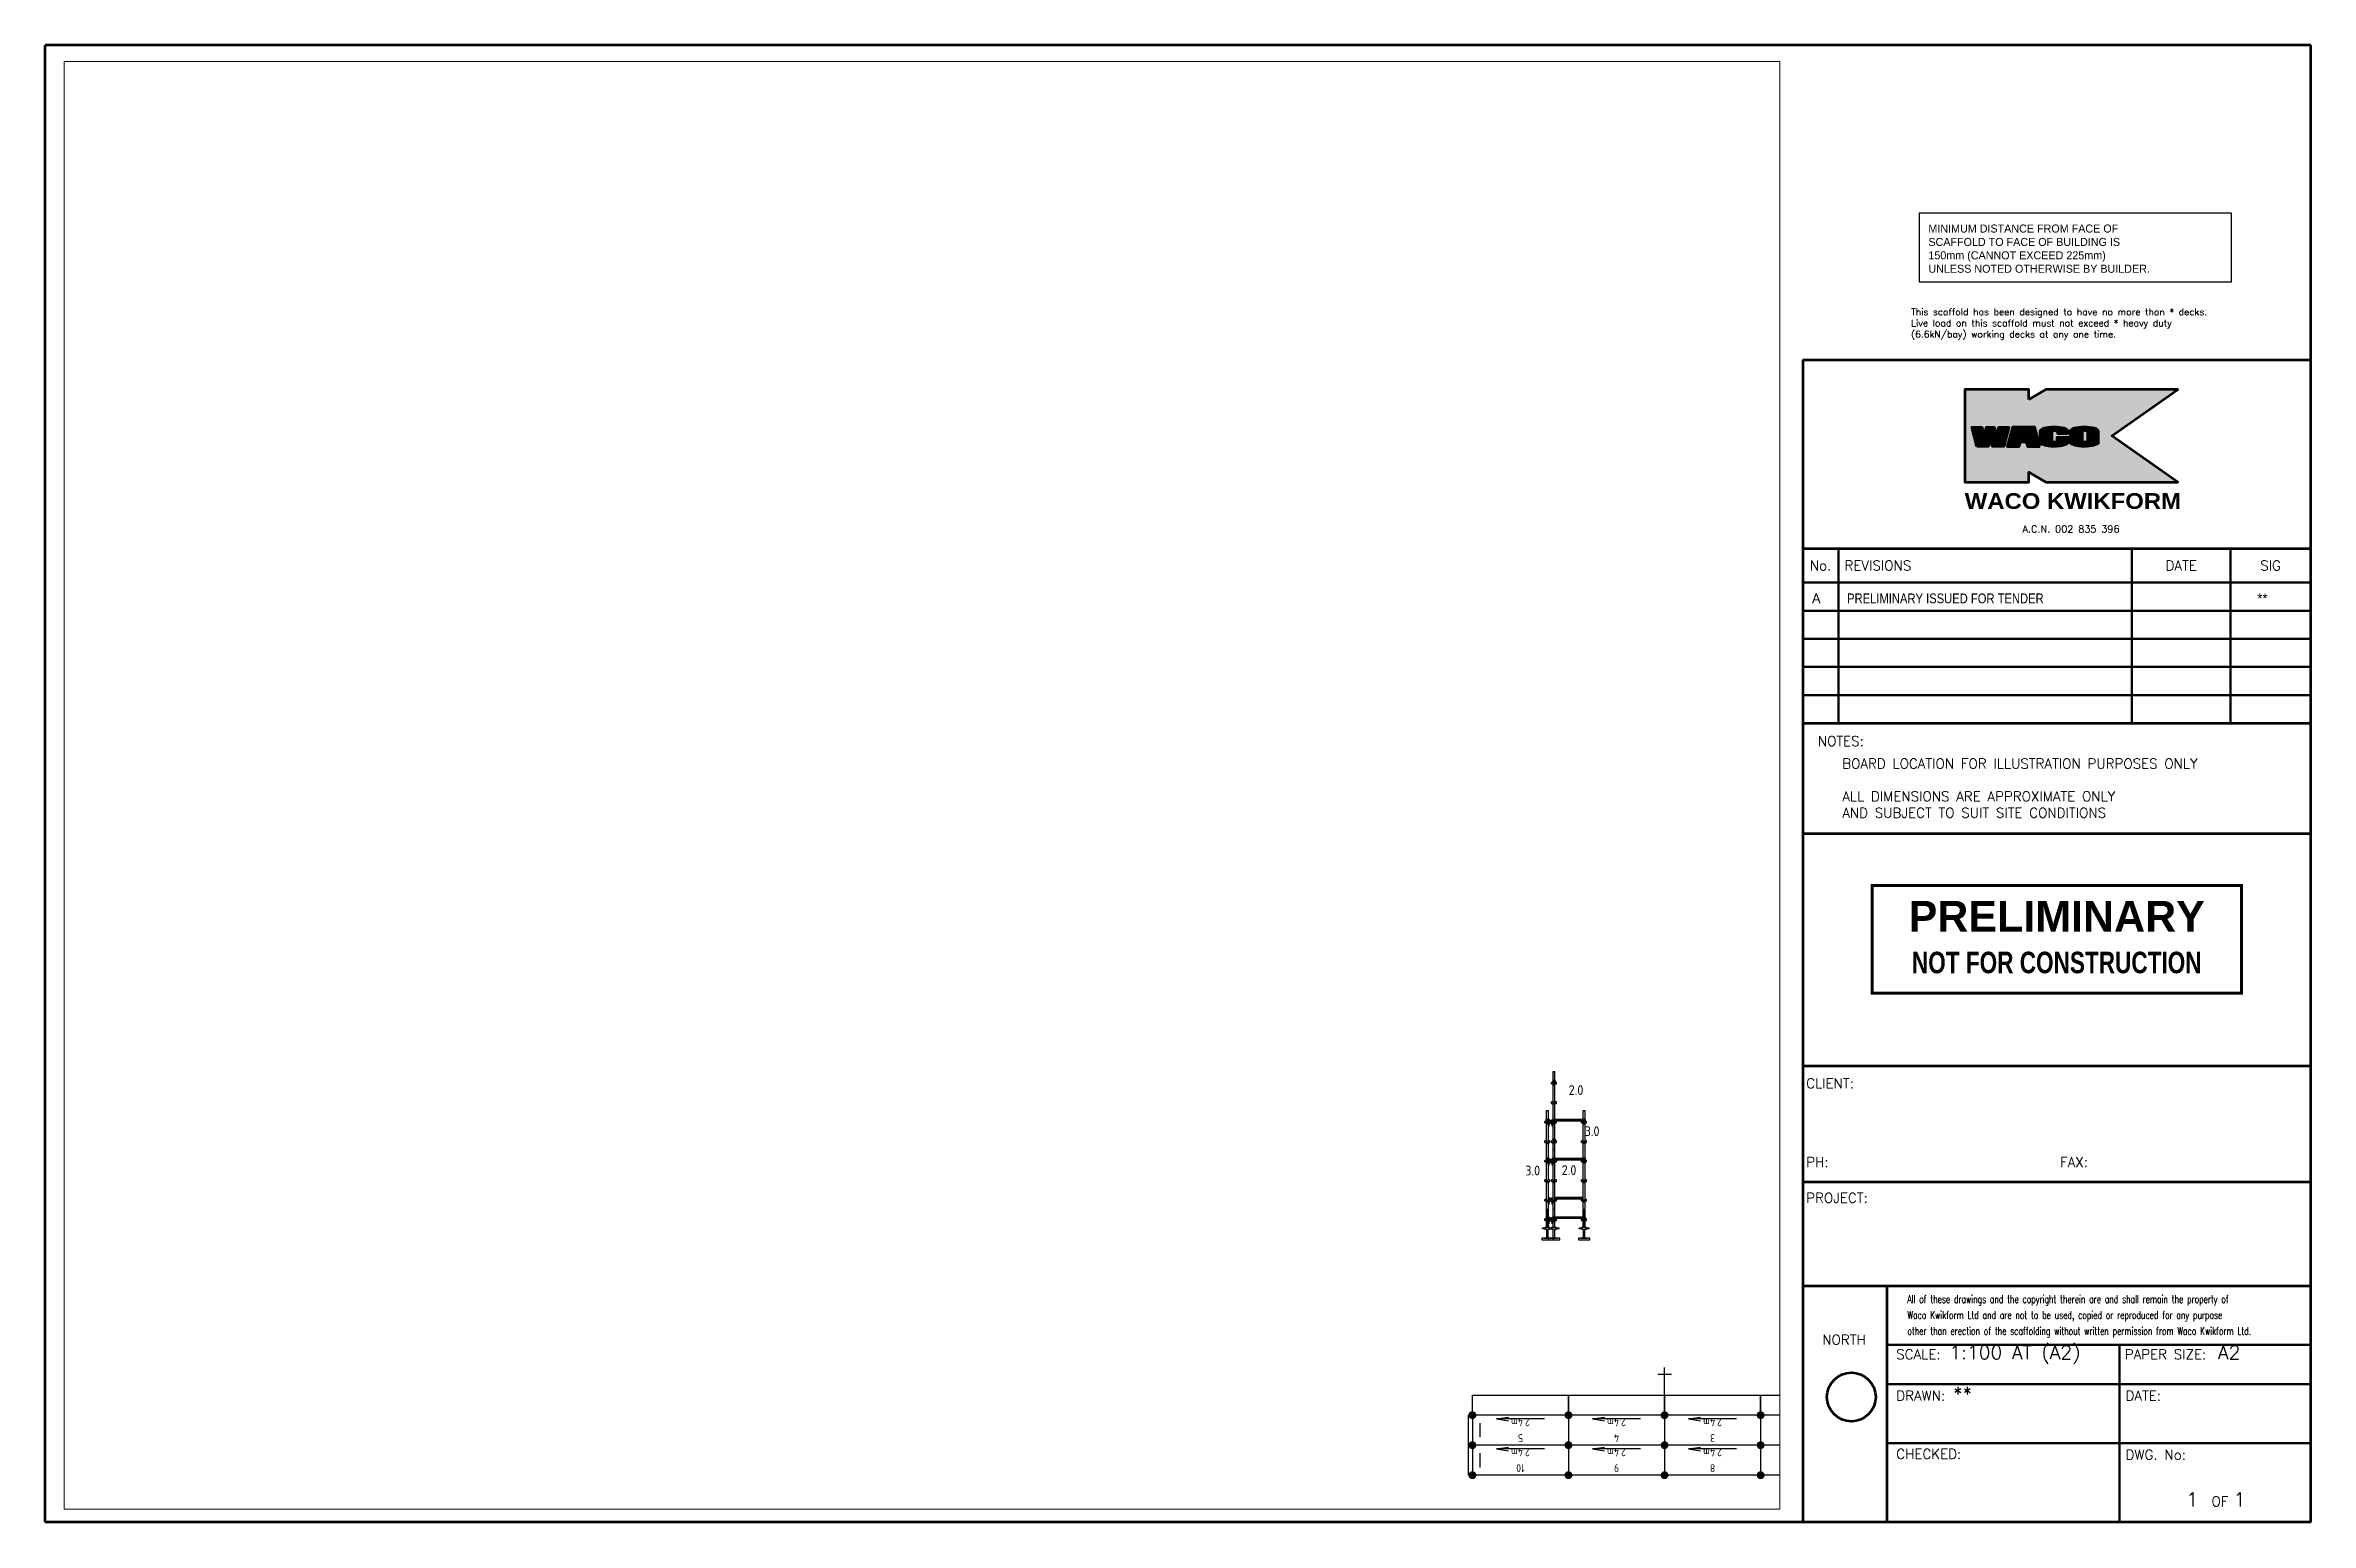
# Paper-space layout 'WACO Kwikform A2 Drawing Sheet No Ledgen' of a CAD drawing. Header units: millimetres. Extents: x 0 to 575, y 0 to 375.
# The model-space entities are those that its viewports show. They can reach past a viewport. Long polylines and large blocks are cut down to what shows.
import ezdxf
from ezdxf.enums import TextEntityAlignment as Align

# ---------------------------------------------------------------- set-up
doc = ezdxf.new("R2010")
doc.units = ezdxf.units.MM
doc.linetypes.add('KwikScaf_DASHED', pattern=[3.75, 2.5, -1.25])
doc.linetypes.add('KwikScaf_Line', pattern=[1, 1, 0])
doc.layers.get('0').update_dxf_attribs({"linetype": 'CONTINUOUS'})
for name, color, linetype in [('DISTANCE', 3, 'CONTINUOUS'), ('KwikScaf Matrix', 7, 'CONTINUOUS'), ('KwikScaf Schematic', 7, 'CONTINUOUS'), ('KwikScaf Sections', 7, 'CONTINUOUS'), ('PRELIMINARY', 7, 'CONTINUOUS'), ('RED', 8, 'CONTINUOUS')]:
    doc.layers.add(name, color=color, linetype=linetype)
for name, color, linetype, lineweight in [('Sheet 018', 10, 'CONTINUOUS', 18), ('Sheet 025', 7, 'CONTINUOUS', 25), ('Sheet 035', 5, 'CONTINUOUS', 35), ('Sheet 050', 130, 'CONTINUOUS', 50), ('Sheet 070', 180, 'CONTINUOUS', 70)]:
    doc.layers.add(name, color=color, linetype=linetype, lineweight=lineweight)
doc.layers.add('Viewport', color=7, linetype='CONTINUOUS', plot=False)
doc.styles.add('ARCH', font='archd.shx', dxfattribs={"height": 250})
doc.styles.add('KwikScaf ISO', font='isocp.shx')
doc.styles.add('ROMANS', font='romans')
doc.styles.add('STAMP', font='ARIALBD.TTF')
doc.styles.add('WACO', font='ariblk.TTF')
pattern_1 = [(0, (0, 0), (0, 0.174625), [0.127, -0.047625]), (90, (0, 0), (-0.174625, 1e-17), [0.127, -0.047625])]

# ---------------------------------------------------------------- blocks, each defined once
blk = doc.blocks.new('REVDES')
at = {"style": 'ARCH'}
for tag, p in [('01', (2.31, 1.87)), ('03', (87.68, 1.87)), ('04', (115.37, 1.87))]:
    blk.add_attdef(tag, p, '', height=2.5, dxfattribs=at)
at = {"style": 'ARCH', "width": 0.85}
blk.add_attdef('02', (11.25, 1.87), '', height=2.5, dxfattribs=at)
blk = doc.blocks.new('PREL')
at = {"layer": 'RED', "const_width": 100}
blk.add_lwpolyline([(6000, 1750), (-6000, 1750), (-6000, -1750), (6000, -1750)], close=True, dxfattribs=at)
at = {"layer": 'RED', "style": 'STAMP'}
blk.add_text('PRELIMINARY', height=1000, dxfattribs=at).set_placement((0, 750), align=Align.MIDDLE)
at = {"layer": 'RED', "style": 'STAMP', "width": 0.75}
blk.add_text('NOT FOR CONSTRUCTION', height=700, dxfattribs=at).set_placement((0, -750), align=Align.MIDDLE)
blk = doc.blocks.new('REVISED TITLE')
at = {"layer": 'Sheet 025', "style": 'ROMANS'}
for s, p in [('CLIENT:', (-128.05, 110.15)), ('PH:', (-128.05, 90.15)), ('FAX:', (-63.6, 90.15)), ('PROJECT:', (-128.05, 81.06)), ('SCALE:', (-105.19, 41.33)), ('PAPER SIZE:', (-47.19, 41.33)), ('DRAWN:', (-105.19, 30.85)), ('DATE:', (-46.99, 30.85)), ('CHECKED:', (-105.19, 16.04)), ('DWG. No:', (-46.99, 15.86)), ('OF', (-25.18, 3.98))]:
    blk.add_text(s, height=2.5, dxfattribs=at).set_placement(p)
at = {"layer": 'Sheet 035', "style": 'ROMANS'}
for tag, p in [('CLIENT_CONTACT', (-110.61, 110.15)), ('ADDRESS_STREET', (-110.61, 100.15)), ('COMPANY', (-110.61, 105.15)), ('CITY', (-110.61, 95.15)), ('PHONE_NO.', (-110.61, 90.15)), ('FAX_NO.', (-46.16, 90.15)), ('PROJECT_TITLE:', (-110.61, 81.06)), ('PROJECT_DESCRIPTION', (-110.61, 76.06)), ('PROJECT_DESCRIPTION_2', (-110.61, 71.06)), ('PROJECT_DESCRIPTION_3', (-110.61, 66.06)), ('PROJECT_DESCRIPTION_4', (-110.61, 61.06)), ('SCALE', (-91.76, 41.33)), ('PAPER_SIZE', (-23.56, 41.33)), ('DRAFTSMAN', (-90.76, 30.85)), ('DATE', (-35.55, 30.85)), ('DWG_NO', (-46.15, 9.93))]:
    blk.add_attdef(tag, p, '', height=3.5, dxfattribs=at)
for tag, p in [('PAGE_NO.', (-30.05, 3.98)), ('OF_PAGES.', (-18.05, 3.98))]:
    blk.add_attdef(tag, text='', height=3.5, dxfattribs=at).set_placement(p, align=Align.CENTER)
blk = doc.blocks.new('2D Jack Adjustable Screw')
at = {"color": 0, "extrusion": (1, -1.83691e-16, 2.30446e-16)}
for p, q in [((-265.5, 100), (-273.5, 100)), ((-273.5, 100), (-273.5, -52)), ((-265.5, 100), (-265.5, -52)), ((-265.5, 42.5), (-40, 42.5)), ((-265.5, 5.5), (-40, 5.5)), ((-40, 87.75), (-35, 87.75)), ((-40, 87.75), (-40, 24)), ((-40, 24), (-40, -39.75)), ((-35, 151.5), (-20, 151.5)), ((-35, 62.25), (-35, 151.5)), ((-35, 62.25), (-20, 62.25)), ((-20, 62.25), (-20, 151.5)), ((-20, 87.75), (0, 87.75)), ((0, 24), (0, 87.75)), ((0, 42.5), (454.5, 42.5)), ((0, -39.75), (0, 24)), ((0, 5.5), (454.5, 5.5)), ((454.5, 24), (454.5, 42.5)), ((454.5, 5.5), (454.5, 24)), ((-265.5, -52), (-273.5, -52)), ((-40, -39.75), (-35, -39.75)), ((-20, -14.25), (-35, -14.25)), ((-35, -103.5), (-35, -14.25)), ((-35, -103.5), (-20, -103.5)), ((-20, -103.5), (-20, -14.25)), ((-20, -39.75), (0, -39.75))]:
    blk.add_line(p, q, dxfattribs=at)
blk = doc.blocks.new('2D Standard 3 Metre')
at = {"layer": 'KwikScaf Matrix', "color": 0, "extrusion": (0, 1, 0)}
for p, q in [((-185, -24), (-185, 24)), ((-185, 24), (-8, 24)), ((-33, 16), (7, 16)), ((-33, 16), (-33, 6)), ((-33, 6), (-33, -6)), ((-8, 64), (-8, 60)), ((-8, 64), (32, 64)), ((-8, 60), (-8, 22)), ((-8, 22), (32, 22)), ((-8, 22), (-8, 18)), ((32, 18), (-8, 18)), ((7, 6), (7, 16)), ((7, -6), (7, 6)), ((32, 60), (32, 64)), ((32, 22), (32, 60)), ((32, 24), (487, 24)), ((32, 18), (32, 22)), ((462, 16), (462, 6)), ((462, 16), (502, 16)), ((462, 6), (462, -6)), ((487, 64), (487, 60)), ((487, 64), (527, 64)), ((487, 60), (487, 22)), ((487, 22), (527, 22)), ((487, 22), (487, 18)), ((527, 18), (487, 18)), ((502, 6), (502, 16)), ((502, -6), (502, 6)), ((527, 60), (527, 64)), ((527, 22), (527, 60)), ((527, 24), (982, 24)), ((527, 18), (527, 22)), ((957, 16), (997, 16)), ((957, 16), (957, 6)), ((957, 6), (957, -6)), ((982, 64), (982, 60)), ((982, 64), (1022, 64)), ((982, 60), (982, 22)), ((982, 22), (1022, 22)), ((982, 22), (982, 18)), ((1022, 18), (982, 18)), ((997, 6), (997, 16)), ((997, -6), (997, 6)), ((1022, 60), (1022, 64)), ((1022, 22), (1022, 60)), ((1022, 24), (1477, 24)), ((1022, 18), (1022, 22)), ((1452, 16), (1492, 16)), ((1452, 16), (1452, 6)), ((1452, 6), (1452, -6)), ((1477, 64), (1477, 60)), ((1477, 64), (1517, 64)), ((1477, 60), (1477, 22)), ((1477, 22), (1517, 22)), ((1477, 22), (1477, 18)), ((1517, 18), (1477, 18)), ((1492, 6), (1492, 16)), ((1492, -6), (1492, 6)), ((1517, 60), (1517, 64)), ((1517, 22), (1517, 60)), ((1517, 24), (1972, 24)), ((1517, 18), (1517, 22)), ((1947, 16), (1987, 16)), ((1947, 16), (1947, 6)), ((1947, 6), (1947, -6)), ((1972, 64), (1972, 60)), ((1972, 64), (2012, 64)), ((1972, 60), (1972, 22)), ((1972, 22), (2012, 22)), ((1972, 22), (1972, 18)), ((2012, 18), (1972, 18)), ((1987, 6), (1987, 16)), ((1987, -6), (1987, 6)), ((2012, 60), (2012, 64)), ((2012, 22), (2012, 60)), ((2012, 24), (2467, 24)), ((2012, 18), (2012, 22)), ((2442, 16), (2442, 6)), ((2442, 16), (2482, 16)), ((2442, 6), (2442, -6)), ((2467, 64), (2467, 60)), ((2467, 64), (2507, 64)), ((2467, 60), (2467, 22)), ((2467, 22), (2507, 22)), ((2467, 22), (2467, 18)), ((2507, 18), (2467, 18)), ((2482, 6), (2482, 16)), ((2482, -6), (2482, 6)), ((2507, 60), (2507, 64)), ((2507, 22), (2507, 60)), ((2507, 24), (2787, 24)), ((2507, 18), (2507, 22)), ((2787, 24), (2787, -24)), ((-185, -24), (-8, -24)), ((-33, -6), (-33, -16)), ((-33, -16), (7, -16)), ((-8, -18), (32, -18)), ((-8, -18), (-8, -22)), ((-8, -22), (-8, -60)), ((-8, -22), (32, -22)), ((-8, -60), (-8, -64)), ((-8, -64), (32, -64)), ((7, -16), (7, -6)), ((32, -22), (32, -18)), ((32, -60), (32, -22)), ((32, -24), (487, -24)), ((32, -64), (32, -60)), ((462, -6), (462, -16)), ((462, -16), (502, -16)), ((487, -18), (527, -18)), ((487, -18), (487, -22)), ((487, -22), (487, -60)), ((487, -22), (527, -22)), ((487, -60), (487, -64)), ((487, -64), (527, -64)), ((502, -16), (502, -6)), ((527, -22), (527, -18)), ((527, -60), (527, -22)), ((527, -24), (982, -24)), ((527, -64), (527, -60)), ((957, -6), (957, -16)), ((957, -16), (997, -16)), ((982, -18), (1022, -18)), ((982, -18), (982, -22)), ((982, -22), (982, -60)), ((982, -22), (1022, -22)), ((982, -60), (982, -64)), ((982, -64), (1022, -64)), ((997, -16), (997, -6)), ((1022, -22), (1022, -18)), ((1022, -60), (1022, -22)), ((1022, -24), (1477, -24)), ((1022, -64), (1022, -60)), ((1452, -6), (1452, -16)), ((1452, -16), (1492, -16)), ((1477, -18), (1517, -18)), ((1477, -18), (1477, -22)), ((1477, -22), (1477, -60)), ((1477, -22), (1517, -22)), ((1477, -60), (1477, -64)), ((1477, -64), (1517, -64)), ((1492, -16), (1492, -6)), ((1517, -22), (1517, -18)), ((1517, -60), (1517, -22)), ((1517, -24), (1972, -24)), ((1517, -64), (1517, -60)), ((1947, -6), (1947, -16)), ((1947, -16), (1987, -16)), ((1972, -18), (2012, -18)), ((1972, -18), (1972, -22)), ((1972, -22), (1972, -60)), ((1972, -22), (2012, -22)), ((1972, -60), (1972, -64)), ((1972, -64), (2012, -64)), ((1987, -16), (1987, -6)), ((2012, -22), (2012, -18)), ((2012, -60), (2012, -22)), ((2012, -24), (2467, -24)), ((2012, -64), (2012, -60)), ((2442, -6), (2442, -16)), ((2442, -16), (2482, -16)), ((2467, -18), (2507, -18)), ((2467, -18), (2467, -22)), ((2467, -22), (2467, -60)), ((2467, -22), (2507, -22)), ((2467, -60), (2467, -64)), ((2467, -64), (2507, -64)), ((2482, -16), (2482, -6)), ((2507, -22), (2507, -18)), ((2507, -60), (2507, -22)), ((2507, -24), (2787, -24)), ((2507, -64), (2507, -60))]:
    blk.add_line(p, q, dxfattribs=at)
blk = doc.blocks.new('2D Standard 2 Metre')
at = {"layer": 'KwikScaf Matrix', "color": 0, "extrusion": (0, 1, 0)}
for p, q in [((-185, -24), (-185, 24)), ((-185, 24), (-8, 24)), ((-33, 16), (7, 16)), ((-33, 16), (-33, 6)), ((-33, 6), (-33, -6)), ((-8, 64), (-8, 60)), ((-8, 64), (32, 64)), ((-8, 60), (-8, 22)), ((-8, 22), (32, 22)), ((-8, 22), (-8, 18)), ((32, 18), (-8, 18)), ((7, 6), (7, 16)), ((7, -6), (7, 6)), ((32, 60), (32, 64)), ((32, 22), (32, 60)), ((32, 24), (487, 24)), ((32, 18), (32, 22)), ((462, 16), (502, 16)), ((462, 16), (462, 6)), ((462, 6), (462, -6)), ((487, 64), (487, 60)), ((487, 64), (527, 64)), ((487, 60), (487, 22)), ((487, 22), (527, 22)), ((487, 22), (487, 18)), ((527, 18), (487, 18)), ((502, 6), (502, 16)), ((502, -6), (502, 6)), ((527, 60), (527, 64)), ((527, 22), (527, 60)), ((527, 24), (982, 24)), ((527, 18), (527, 22)), ((957, 16), (997, 16)), ((957, 16), (957, 6)), ((957, 6), (957, -6)), ((982, 64), (982, 60)), ((982, 64), (1022, 64)), ((982, 60), (982, 22)), ((982, 22), (1022, 22)), ((982, 22), (982, 18)), ((1022, 18), (982, 18)), ((997, 6), (997, 16)), ((997, -6), (997, 6)), ((1022, 60), (1022, 64)), ((1022, 22), (1022, 60)), ((1022, 24), (1477, 24)), ((1022, 18), (1022, 22)), ((1452, 16), (1492, 16)), ((1452, 16), (1452, 6)), ((1452, 6), (1452, -6)), ((1477, 64), (1517, 64)), ((1477, 64), (1477, 60)), ((1477, 60), (1477, 22)), ((1477, 22), (1517, 22)), ((1477, 22), (1477, 18)), ((1517, 18), (1477, 18)), ((1492, 6), (1492, 16)), ((1492, -6), (1492, 6)), ((1517, 60), (1517, 64)), ((1517, 22), (1517, 60)), ((1517, 24), (1796, 24)), ((1517, 18), (1517, 22)), ((1796, 24), (1796, -24)), ((-185, -24), (-8, -24)), ((-33, -6), (-33, -16)), ((-33, -16), (7, -16)), ((-8, -18), (32, -18)), ((-8, -18), (-8, -22)), ((-8, -22), (-8, -60)), ((-8, -22), (32, -22)), ((-8, -60), (-8, -64)), ((-8, -64), (32, -64)), ((7, -16), (7, -6)), ((32, -22), (32, -18)), ((32, -60), (32, -22)), ((32, -24), (487, -24)), ((32, -64), (32, -60)), ((462, -6), (462, -16)), ((462, -16), (502, -16)), ((487, -18), (527, -18)), ((487, -18), (487, -22)), ((487, -22), (487, -60)), ((487, -22), (527, -22)), ((487, -60), (487, -64)), ((487, -64), (527, -64)), ((502, -16), (502, -6)), ((527, -22), (527, -18)), ((527, -60), (527, -22)), ((527, -24), (982, -24)), ((527, -64), (527, -60)), ((957, -6), (957, -16)), ((957, -16), (997, -16)), ((982, -18), (1022, -18)), ((982, -18), (982, -22)), ((982, -22), (982, -60)), ((982, -22), (1022, -22)), ((982, -60), (982, -64)), ((982, -64), (1022, -64)), ((997, -16), (997, -6)), ((1022, -22), (1022, -18)), ((1022, -60), (1022, -22)), ((1022, -24), (1477, -24)), ((1022, -64), (1022, -60)), ((1452, -6), (1452, -16)), ((1452, -16), (1492, -16)), ((1477, -18), (1517, -18)), ((1477, -18), (1477, -22)), ((1477, -22), (1517, -22)), ((1477, -22), (1477, -60)), ((1477, -60), (1477, -64)), ((1477, -64), (1517, -64)), ((1492, -16), (1492, -6)), ((1517, -22), (1517, -18)), ((1517, -60), (1517, -22)), ((1517, -24), (1796, -24)), ((1517, -64), (1517, -60))]:
    blk.add_line(p, q, dxfattribs=at)
blk = doc.blocks.new('Double C Coupler')
at = {"color": 3}
for p, q in [((-120, 0), (-62, 0)), ((-120, -5), (-120, 0)), ((0, 0), (-58, 0)), ((0, -5), (0, 0)), ((-67, -5), (-120, -5)), ((-120, -62), (-120, -57)), ((-120, -57), (-67, -57)), ((-62, -62), (-120, -62)), ((-109, -5), (-109, -57)), ((-105, -62), (-75, -62)), ((-65, -55), (-65, -7)), ((-60, -2), (-60, -60)), ((-60, -2), (-60, -60)), ((-58, -62), (0, -62)), ((-55, -55), (-55, -7)), ((-53, -5), (0, -5)), ((0, -57), (-53, -57)), ((-15, -62), (-45, -62)), ((-11, -5), (-11, -57)), ((0, -62), (0, -57))]:
    blk.add_line(p, q, dxfattribs=at)
at = {"color": 3, "extrusion": (0, -1, 6.12303e-17)}
for p, q in [((-109, 27), (-109, 0)), ((-79, 27), (-109, 27)), ((-82, 0), (-79, 27)), ((-38, 0), (-41, 27)), ((-41, 27), (-11, 27)), ((-11, 27), (-11, 0)), ((-109, -62), (-109, -137)), ((-109, -137), (-99, -137)), ((-99, -137), (-90, -62)), ((-89, -57), (-83, -5)), ((-31, -57), (-37, -5)), ((-21, -137), (-30, -62)), ((-11, -137), (-21, -137)), ((-11, -62), (-11, -137))]:
    blk.add_line(p, q, dxfattribs=at)
at = {"color": 3}
for centre, start, end in [((-62, -2), 0, 90), ((-58, -2), 90, 180), ((-67, -7), 0, 90), ((-67, -55), 270, 0), ((-62, -60), 270, 0), ((-58, -60), 180, 270), ((-53, -7), 90, 180), ((-53, -55), 180, 270)]:
    blk.add_arc(centre, 2, start, end, dxfattribs=at)
blk = doc.blocks.new('0.8m Transom')
at = {"color": 2, "extrusion": (0, 1, -1.83691e-16)}
for p, q in [((63360, 14584), (63360, 14659)), ((63360, 14659), (63380, 14659)), ((63370, 14584), (63360, 14584)), ((63373, 14609), (63370, 14584)), ((63410, 14609), (63373, 14609)), ((63380, 14659), (63377, 14634)), ((63377, 14634), (63385, 14634)), ((63385, 14672), (64049, 14672)), ((63385, 14639), (63385, 14672)), ((63385, 14639), (64049, 14639)), ((63385, 14634), (63385, 14639)), ((63385, 14634), (64049, 14634)), ((63410, 14634), (63410, 14609)), ((64024, 14634), (64024, 14609)), ((64024, 14609), (64061, 14609)), ((64049, 14639), (64049, 14672)), ((64049, 14634), (64049, 14639)), ((64057, 14634), (64049, 14634)), ((64054, 14659), (64057, 14634)), ((64074, 14659), (64054, 14659)), ((64061, 14609), (64064, 14584)), ((64064, 14584), (64074, 14584)), ((64074, 14584), (64074, 14659))]:
    blk.add_line(p, q, dxfattribs=at)

msp = doc.modelspace()

# ---------------------------------------------------------------- linework, layer by layer
at = {"layer": 'KwikScaf Schematic', "color": 3, "linetype": 'KwikScaf_Line'}
for p, q in [((49443, 2553), (49093, 2553)), ((49268, 2028), (49268, 2728)), ((44390, 1520), (44390, 2028)), ((44390, 2028), (46829, 2028)), ((46829, 1520), (46829, 2028)), ((46829, 2028), (49268, 2028)), ((46829, 2028), (46829, 1520)), ((49268, 2028), (49268, 1520)), ((49268, 1520), (49268, 2028)), ((49268, 2028), (51707, 2028)), ((51707, 2028), (51707, 1520)), ((51707, 1520), (51707, 2028)), ((51707, 2028), (54146, 2028)), ((44390, 1520), (44390, 758)), ((46829, 1520), (44390, 1520)), ((44999, 1425), (45304, 1473)), ((46219, 1425), (44999, 1425)), ((44999, 1425), (45304, 1378)), ((46829, 1520), (46829, 758)), ((49268, 1520), (46829, 1520)), ((47438, 1425), (47743, 1473)), ((48658, 1425), (47438, 1425)), ((47438, 1425), (47743, 1378)), ((49268, 1520), (49268, 758)), ((51707, 1520), (49268, 1520)), ((49877, 1425), (50182, 1473)), ((51097, 1425), (49877, 1425)), ((49877, 1425), (50182, 1378)), ((51707, 1520), (51707, 758)), ((54146, 1520), (51707, 1520)), ((52316, 1425), (52621, 1473)), ((53536, 1425), (52316, 1425)), ((52316, 1425), (52621, 1378)), ((46829, 758), (44390, 758)), ((44390, 758), (44390, -4)), ((44999, 663), (45304, 711)), ((46219, 663), (44999, 663)), ((44999, 663), (45304, 616)), ((49268, 758), (46829, 758)), ((46829, 758), (46829, -4)), ((47438, 663), (47743, 711)), ((48658, 663), (47438, 663)), ((47438, 663), (47743, 616)), ((51707, 758), (49268, 758)), ((49268, 758), (49268, -4)), ((49877, 663), (50182, 711)), ((51097, 663), (49877, 663)), ((49877, 663), (50182, 616)), ((54146, 758), (51707, 758)), ((51707, 758), (51707, -4)), ((52316, 663), (52621, 711)), ((53536, 663), (52316, 663)), ((52316, 663), (52621, 616)), ((46829, -4), (44390, -4)), ((49268, -4), (46829, -4)), ((51707, -4), (49268, -4)), ((54146, -4), (51707, -4))]:
    msp.add_line(p, q, dxfattribs=at)
at = {"layer": 'KwikScaf Schematic', "color": 3, "linetype": 'KwikScaf_DASHED'}
for p, q in [((44290, 758), (44290, 1520)), ((44590, 958), (44590, 1320)), ((44290, -4), (44290, 758)), ((44590, 196), (44590, 558))]:
    msp.add_line(p, q, dxfattribs=at)
at = {"layer": 'KwikScaf Schematic', "color": 3, "linetype": 'KwikScaf_Line'}
for points in [[(44390, 1470, 100, 100, -0.198912), (44354, 1485, 100, 100, -0.198912), (44340, 1520, 100, 100, -0.198912), (44354, 1556, 100, 100, -0.198912), (44390, 1570, 100, 100, -0.198912), (44425, 1556, 100, 100, -0.198912), (44440, 1520, 100, 100, -0.198912), (44425, 1485, 100, 100, -0.198912)], [(46829, 1470, 100, 100, -0.198912), (46793, 1485, 100, 100, -0.198912), (46779, 1520, 100, 100, -0.198912), (46793, 1556, 100, 100, -0.198912), (46829, 1570, 100, 100, -0.198912), (46864, 1556, 100, 100, -0.198912), (46879, 1520, 100, 100, -0.198912), (46864, 1485, 100, 100, -0.198912)], [(49268, 1470, 100, 100, -0.198912), (49232, 1485, 100, 100, -0.198912), (49218, 1520, 100, 100, -0.198912), (49232, 1556, 100, 100, -0.198912), (49268, 1570, 100, 100, -0.198912), (49303, 1556, 100, 100, -0.198912), (49318, 1520, 100, 100, -0.198912), (49303, 1485, 100, 100, -0.198912)], [(51707, 1470, 100, 100, -0.198912), (51671, 1485, 100, 100, -0.198912), (51657, 1520, 100, 100, -0.198912), (51671, 1556, 100, 100, -0.198912), (51707, 1570, 100, 100, -0.198912), (51742, 1556, 100, 100, -0.198912), (51757, 1520, 100, 100, -0.198912), (51742, 1485, 100, 100, -0.198912)], [(44390, 708, 100, 100, -0.198912), (44354, 723, 100, 100, -0.198912), (44340, 758, 100, 100, -0.198912), (44354, 794, 100, 100, -0.198912), (44390, 808, 100, 100, -0.198912), (44425, 794, 100, 100, -0.198912), (44440, 758, 100, 100, -0.198912), (44425, 723, 100, 100, -0.198912)], [(44390, 708, 100, 100, -0.198912), (44354, 723, 100, 100, -0.198912), (44340, 758, 100, 100, -0.198912), (44354, 794, 100, 100, -0.198912), (44390, 808, 100, 100, -0.198912), (44425, 794, 100, 100, -0.198912), (44440, 758, 100, 100, -0.198912), (44425, 723, 100, 100, -0.198912)], [(46829, 708, 100, 100, -0.198912), (46793, 723, 100, 100, -0.198912), (46779, 758, 100, 100, -0.198912), (46793, 794, 100, 100, -0.198912), (46829, 808, 100, 100, -0.198912), (46864, 794, 100, 100, -0.198912), (46879, 758, 100, 100, -0.198912), (46864, 723, 100, 100, -0.198912)], [(46829, 708, 100, 100, -0.198912), (46793, 723, 100, 100, -0.198912), (46779, 758, 100, 100, -0.198912), (46793, 794, 100, 100, -0.198912), (46829, 808, 100, 100, -0.198912), (46864, 794, 100, 100, -0.198912), (46879, 758, 100, 100, -0.198912), (46864, 723, 100, 100, -0.198912)], [(46829, 708, 100, 100, -0.198912), (46793, 723, 100, 100, -0.198912), (46779, 758, 100, 100, -0.198912), (46793, 794, 100, 100, -0.198912), (46829, 808, 100, 100, -0.198912), (46864, 794, 100, 100, -0.198912), (46879, 758, 100, 100, -0.198912), (46864, 723, 100, 100, -0.198912)], [(49268, 708, 100, 100, -0.198912), (49232, 723, 100, 100, -0.198912), (49218, 758, 100, 100, -0.198912), (49232, 794, 100, 100, -0.198912), (49268, 808, 100, 100, -0.198912), (49303, 794, 100, 100, -0.198912), (49318, 758, 100, 100, -0.198912), (49303, 723, 100, 100, -0.198912)], [(49268, 708, 100, 100, -0.198912), (49232, 723, 100, 100, -0.198912), (49218, 758, 100, 100, -0.198912), (49232, 794, 100, 100, -0.198912), (49268, 808, 100, 100, -0.198912), (49303, 794, 100, 100, -0.198912), (49318, 758, 100, 100, -0.198912), (49303, 723, 100, 100, -0.198912)], [(49268, 708, 100, 100, -0.198912), (49232, 723, 100, 100, -0.198912), (49218, 758, 100, 100, -0.198912), (49232, 794, 100, 100, -0.198912), (49268, 808, 100, 100, -0.198912), (49303, 794, 100, 100, -0.198912), (49318, 758, 100, 100, -0.198912), (49303, 723, 100, 100, -0.198912)], [(51707, 708, 100, 100, -0.198912), (51671, 723, 100, 100, -0.198912), (51657, 758, 100, 100, -0.198912), (51671, 794, 100, 100, -0.198912), (51707, 808, 100, 100, -0.198912), (51742, 794, 100, 100, -0.198912), (51757, 758, 100, 100, -0.198912), (51742, 723, 100, 100, -0.198912)], [(51707, 708, 100, 100, -0.198912), (51671, 723, 100, 100, -0.198912), (51657, 758, 100, 100, -0.198912), (51671, 794, 100, 100, -0.198912), (51707, 808, 100, 100, -0.198912), (51742, 794, 100, 100, -0.198912), (51757, 758, 100, 100, -0.198912), (51742, 723, 100, 100, -0.198912)], [(51707, 708, 100, 100, -0.198912), (51671, 723, 100, 100, -0.198912), (51657, 758, 100, 100, -0.198912), (51671, 794, 100, 100, -0.198912), (51707, 808, 100, 100, -0.198912), (51742, 794, 100, 100, -0.198912), (51757, 758, 100, 100, -0.198912), (51742, 723, 100, 100, -0.198912)], [(44390, -54, 100, 100, -0.198912), (44354, -39, 100, 100, -0.198912), (44340, -4, 100, 100, -0.198912), (44354, 32, 100, 100, -0.198912), (44390, 46, 100, 100, -0.198912), (44425, 32, 100, 100, -0.198912), (44440, -4, 100, 100, -0.198912), (44425, -39, 100, 100, -0.198912)], [(46829, -54, 100, 100, -0.198912), (46793, -39, 100, 100, -0.198912), (46779, -4, 100, 100, -0.198912), (46793, 32, 100, 100, -0.198912), (46829, 46, 100, 100, -0.198912), (46864, 32, 100, 100, -0.198912), (46879, -4, 100, 100, -0.198912), (46864, -39, 100, 100, -0.198912)], [(46829, -54, 100, 100, -0.198912), (46793, -39, 100, 100, -0.198912), (46779, -4, 100, 100, -0.198912), (46793, 32, 100, 100, -0.198912), (46829, 46, 100, 100, -0.198912), (46864, 32, 100, 100, -0.198912), (46879, -4, 100, 100, -0.198912), (46864, -39, 100, 100, -0.198912)], [(49268, -54, 100, 100, -0.198912), (49232, -39, 100, 100, -0.198912), (49218, -4, 100, 100, -0.198912), (49232, 32, 100, 100, -0.198912), (49268, 46, 100, 100, -0.198912), (49303, 32, 100, 100, -0.198912), (49318, -4, 100, 100, -0.198912), (49303, -39, 100, 100, -0.198912)], [(49268, -54, 100, 100, -0.198912), (49232, -39, 100, 100, -0.198912), (49218, -4, 100, 100, -0.198912), (49232, 32, 100, 100, -0.198912), (49268, 46, 100, 100, -0.198912), (49303, 32, 100, 100, -0.198912), (49318, -4, 100, 100, -0.198912), (49303, -39, 100, 100, -0.198912)], [(51707, -54, 100, 100, -0.198912), (51671, -39, 100, 100, -0.198912), (51657, -4, 100, 100, -0.198912), (51671, 32, 100, 100, -0.198912), (51707, 46, 100, 100, -0.198912), (51742, 32, 100, 100, -0.198912), (51757, -4, 100, 100, -0.198912), (51742, -39, 100, 100, -0.198912)], [(51707, -54, 100, 100, -0.198912), (51671, -39, 100, 100, -0.198912), (51657, -4, 100, 100, -0.198912), (51671, 32, 100, 100, -0.198912), (51707, 46, 100, 100, -0.198912), (51742, 32, 100, 100, -0.198912), (51757, -4, 100, 100, -0.198912), (51742, -39, 100, 100, -0.198912)]]:
    msp.add_lwpolyline(points, format="xyseb", close=True, dxfattribs=at)
at = {"layer": 'KwikScaf Schematic', "color": 3, "linetype": 'KwikScaf_Line', "const_width": 100}
for points in [[(46829, 1470, -0.198912), (46793, 1485, -0.198912), (46779, 1520, -0.198912), (46793, 1556, -0.198912), (46829, 1570, -0.198912), (46864, 1556, -0.198912), (46879, 1520, -0.198912), (46864, 1485, -0.198912)], [(49268, 1470, -0.198912), (49232, 1485, -0.198912), (49218, 1520, -0.198912), (49232, 1556, -0.198912), (49268, 1570, -0.198912), (49303, 1556, -0.198912), (49318, 1520, -0.198912), (49303, 1485, -0.198912)], [(51707, 1470, -0.198912), (51671, 1485, -0.198912), (51657, 1520, -0.198912), (51671, 1556, -0.198912), (51707, 1570, -0.198912), (51742, 1556, -0.198912), (51757, 1520, -0.198912), (51742, 1485, -0.198912)], [(46829, 708, -0.198912), (46793, 723, -0.198912), (46779, 758, -0.198912), (46793, 794, -0.198912), (46829, 808, -0.198912), (46864, 794, -0.198912), (46879, 758, -0.198912), (46864, 723, -0.198912)], [(49268, 708, -0.198912), (49232, 723, -0.198912), (49218, 758, -0.198912), (49232, 794, -0.198912), (49268, 808, -0.198912), (49303, 794, -0.198912), (49318, 758, -0.198912), (49303, 723, -0.198912)], [(51707, 708, -0.198912), (51671, 723, -0.198912), (51657, 758, -0.198912), (51671, 794, -0.198912), (51707, 808, -0.198912), (51742, 794, -0.198912), (51757, 758, -0.198912), (51742, 723, -0.198912)]]:
    msp.add_lwpolyline(points, format="xyb", close=True, dxfattribs=at)
at = {"layer": 'KwikScaf Sections', "color": 40, "const_width": 50}
for points in [[(46438, 9996, 1), (46488, 9996, 1)], [(46268, 9006, 1), (46318, 9006, 1)], [(46438, 9006, 1), (46488, 9006, 1)], [(47200, 9006, 1), (47250, 9006, 1)], [(46271, 8021, 1), (46321, 8021, 1)], [(46438, 8511, 1), (46488, 8511, 1)], [(46439, 8021, 1), (46489, 8021, 1)], [(47201, 8021, 1), (47251, 8021, 1)], [(46270, 6530, 1), (46320, 6530, 1)], [(46438, 6530, 1), (46488, 6530, 1)], [(47200, 6530, 1), (47250, 6530, 1)]]:
    msp.add_lwpolyline(points, format="xyb", close=True, dxfattribs=at)
at = {"layer": 'KwikScaf Sections', "color": 200}
for points in [[(46150, 5976), (46440, 5976), (46440, 6014), (46150, 6014)], [(46318, 5976), (46608, 5976), (46608, 6014), (46318, 6014)], [(47080, 5976), (47370, 5976), (47370, 6014), (47080, 6014)]]:
    msp.add_lwpolyline(points, close=True, dxfattribs=at)

# ---------------------------------------------------------------- block references
for name, p in [('Double C Coupler', (46439, 8994)), ('0.8m Transom', (-16873, -5635)), ('Double C Coupler', (46439, 8003)), ('0.8m Transom', (-16873, -6626)), ('Double C Coupler', (46439, 7013)), ('0.8m Transom', (-16873, -7616)), ('Double C Coupler', (46439, 6517)), ('0.8m Transom', (-16873, -8111))]:
    msp.add_blockref(name, p)
at = {"layer": 'KwikScaf Sections', "color": 180, "rotation": 90}
for name, p in [('2D Standard 2 Metre', (46463, 8455)), ('2D Standard 3 Metre', (46295, 6474)), ('2D Standard 3 Metre', (47225, 6474)), ('2D Standard 2 Metre', (46463, 6474))]:
    msp.add_blockref(name, p, dxfattribs=at)
at = {"layer": 'KwikScaf Sections', "color": 190, "rotation": 90}
for p in [(46319, 6288), (46487, 6288), (47249, 6288)]:
    msp.add_blockref('2D Jack Adjustable Screw', p, dxfattribs=at)

# ---------------------------------------------------------------- texts
at = {"layer": 'KwikScaf Schematic', "style": 'KwikScaf ISO'}
for s, p in [('2.4m', (45609, 1339)), ('2.4m', (48048, 1339)), ('2.4m', (50487, 1339)), ('2.4m', (45609, 577)), ('5', (45609, 939)), ('2.4m', (48048, 577)), ('4', (48048, 939)), ('2.4m', (50487, 577)), ('3', (50487, 939)), ('10', (45609, 177)), ('9', (48048, 177)), ('8', (50487, 177))]:
    msp.add_text(s, height=200, rotation=180, dxfattribs=at).set_placement(p, align=Align.MIDDLE_CENTER)
at = {"layer": 'KwikScaf Sections', "color": 7, "style": 'KwikScaf ISO'}
for p in [(46548, 9775), (46371, 7743)]:
    msp.add_text('  2.0  ', height=250, dxfattribs=at).set_placement(p, align=Align.MIDDLE_LEFT)
for p in [(47903, 8732), (46396, 7732)]:
    msp.add_text('  3.0  ', height=250, dxfattribs=at).set_placement(p, align=Align.MIDDLE_RIGHT)

psp = doc.layouts.new('WACO Kwikform A2 Drawing Sheet No Ledgen')

# ---------------------------------------------------------------- hatches: boundary and pattern name
h = psp.add_hatch()
h.set_pattern_fill('ANGLE', color=140, scale=0.025, style=0)
h.set_pattern_definition(pattern_1)
h.paths.add_polyline_path([(493.69, 275.27), (494.27, 273.1), (497.09, 273.1), (498.42, 278.06), (495.82, 278.06), (495.23, 275.87), (494.64, 278.06), (492.73, 278.06), (492.14, 275.87), (491.55, 278.06), (488.96, 278.06), (490.29, 273.1), (493.11, 273.1)])
h = psp.add_hatch()
h.set_pattern_fill('ANGLE', color=140, scale=0.025, style=0)
h.set_pattern_definition(pattern_1)
h.paths.add_polyline_path([(504.96, 278.06), (499.32, 278.06), (497.99, 273.1), (501.01, 273.1), (501.33, 274.31), (502.79, 274.31), (503.11, 273.1), (506.29, 273.1)])
h.paths.add_polyline_path([(502.14, 276.71), (502.6, 274.99), (501.68, 274.99)], flags=16)
h = psp.add_hatch()
h.set_pattern_fill('ANGLE', color=140, scale=0.025, style=0)
h.set_pattern_definition(pattern_1)
edge = h.paths.add_edge_path()
edge.add_ellipse((509.97, 276.84), major_axis=(-0.658, 0), ratio=0.455652, start_angle=180, end_angle=360, ccw=False)
edge.add_line((510.63, 276.84), (510.63, 276.42))
edge.add_line((510.63, 276.42), (513.49, 276.42))
edge.add_line((513.49, 276.42), (513.49, 276.96))
edge.add_ellipse((509.88, 276.96), major_axis=(-3.61, 0), ratio=0.304653, start_angle=180, end_angle=360)
edge.add_line((506.27, 276.96), (506.27, 274.2))
edge.add_ellipse((509.88, 274.2), major_axis=(-3.61, 0), ratio=0.304653, start_angle=0, end_angle=180)
edge.add_line((513.49, 274.2), (513.49, 275.5))
edge.add_line((513.49, 275.5), (510.63, 275.5))
edge.add_line((510.63, 275.5), (510.63, 274.44))
edge.add_ellipse((509.97, 274.48), major_axis=(-0.658, 0), ratio=0.455652, start_angle=0, end_angle=180, ccw=False)
edge.add_line((509.31, 274.48), (509.31, 276.88))
h = psp.add_hatch()
h.set_pattern_fill('ANGLE', color=140, scale=0.025, style=0)
h.set_pattern_definition(pattern_1)
edge = h.paths.add_edge_path()
edge.add_ellipse((517.56, 276.96), major_axis=(-3.61, 0), ratio=0.304653, start_angle=180, end_angle=360)
edge.add_line((513.95, 276.96), (513.95, 274.2))
edge.add_ellipse((517.56, 274.2), major_axis=(-3.61, 0), ratio=0.304653, start_angle=0, end_angle=180)
edge.add_line((521.17, 274.2), (521.17, 276.96))
edge = h.paths.add_edge_path(flags=16)
edge.add_ellipse((517.65, 276.84), major_axis=(-0.658, 0), ratio=0.455652, start_angle=180, end_angle=360, ccw=False)
edge.add_line((518.31, 276.84), (518.31, 274.44))
edge.add_ellipse((517.65, 274.48), major_axis=(-0.658, 0), ratio=0.455652, start_angle=0, end_angle=180, ccw=False)
edge.add_line((517, 274.48), (517, 276.88))
at = {"layer": 'Sheet 070'}
h = psp.add_hatch(color=51, dxfattribs=at)
h.paths.add_polyline_path([(501.68, 274.99), (502.6, 274.99), (502.14, 276.71)], flags=0)
h.paths.add_polyline_path([(506.29, 273.1), (504.96, 278.06), (499.32, 278.06), (497.99, 273.1), (501.01, 273.1), (501.33, 274.31), (502.79, 274.31), (503.11, 273.1)], flags=16)
h.paths.add_polyline_path([(490.29, 273.1), (488.96, 278.06), (491.55, 278.06), (492.14, 275.87), (492.73, 278.06), (494.64, 278.06), (495.23, 275.87), (495.82, 278.06), (498.42, 278.06), (497.09, 273.1), (494.27, 273.1), (493.69, 275.27), (493.11, 273.1)], flags=16)
h.paths.add_polyline_path([(503.44, 285.06), (503.44, 287.56), (487.19, 287.56), (487.19, 264.06), (503.44, 264.06), (503.44, 266.56), (507.77, 264.06), (541.27, 264.06), (524.49, 275.81), (541.27, 287.56), (507.77, 287.56)])
edge = h.paths.add_edge_path(flags=16)
edge.add_line((510.63, 274.48), (510.63, 275.5))
edge.add_line((510.63, 275.5), (513.49, 275.5))
edge.add_line((513.49, 275.5), (513.49, 274.2))
edge.add_ellipse((509.88, 274.2), major_axis=(-3.61, 0), ratio=0.304653, start_angle=0, end_angle=180, ccw=False)
edge.add_line((506.27, 274.2), (506.27, 276.96))
edge.add_ellipse((509.88, 276.96), major_axis=(-3.61, 0), ratio=0.304653, start_angle=180, end_angle=360, ccw=False)
edge.add_line((513.49, 276.96), (513.49, 276.42))
edge.add_line((513.49, 276.42), (510.63, 276.42))
edge.add_line((510.63, 276.42), (510.63, 276.84))
edge.add_ellipse((509.97, 276.84), major_axis=(-0.658, 0), ratio=0.455652, start_angle=180, end_angle=360)
edge.add_line((509.31, 276.84), (509.31, 274.48))
edge.add_ellipse((509.97, 274.48), major_axis=(-0.658, 0), ratio=0.455652, start_angle=0, end_angle=180)
edge = h.paths.add_edge_path(flags=16)
edge.add_ellipse((517.56, 274.2), major_axis=(-3.61, 0), ratio=0.304653, start_angle=0, end_angle=180, ccw=False)
edge.add_line((513.95, 274.2), (513.95, 276.96))
edge.add_ellipse((517.56, 276.96), major_axis=(-3.61, 0), ratio=0.304653, start_angle=180, end_angle=360, ccw=False)
edge.add_line((521.17, 276.96), (521.17, 274.2))
edge = h.paths.add_edge_path(flags=0)
edge.add_line((517, 276.84), (517, 274.48))
edge.add_ellipse((517.65, 274.48), major_axis=(-0.658, 0), ratio=0.455652, start_angle=0, end_angle=180)
edge.add_line((518.31, 274.48), (518.31, 276.84))
edge.add_ellipse((517.65, 276.84), major_axis=(-0.658, 0), ratio=0.455652, start_angle=180, end_angle=360)

# ---------------------------------------------------------------- linework, layer by layer
at = {"layer": 'DISTANCE'}
psp.add_lwpolyline([(475.65, 314.96), (554.86, 314.96), (554.86, 332.4), (475.65, 332.4)], close=True, dxfattribs=at)
at = {"layer": 'Sheet 050', "color": 7}
for p, q in [((455.13, 202.86), (455.13, 247.24)), ((529.64, 202.86), (529.64, 247.24)), ((554.64, 202.86), (554.64, 247.24)), ((446.08, 238.56), (575, 238.56)), ((446.08, 231.42), (575, 231.42)), ((446.08, 224.28), (575, 224.28)), ((446.08, 217.14), (575, 217.14)), ((446.08, 210), (575, 210)), ((467.54, 45), (575, 45)), ((526.5, 0), (526.5, 45)), ((467.54, 35), (575, 35)), ((467.54, 20), (575, 20))]:
    psp.add_line(p, q, dxfattribs=at)
at = {"layer": 'Sheet 070', "color": 7}
for p, q in [((575, 375), (0, 375)), ((0, 0), (0, 375)), ((575, 0), (575, 375)), ((446.08, 295.14), (575, 295.14)), ((446.08, 295.14), (446.08, 0)), ((446.08, 247.24), (575, 247.24)), ((446.08, 202.86), (575, 202.86)), ((446.08, 174.81), (575, 174.81)), ((446.1, 115.87), (575, 115.87)), ((446.1, 86.35), (575, 86.35)), ((446.08, 60), (575, 60)), ((467.54, -0.18), (467.54, 59.82)), ((575, 0), (0, 0))]:
    psp.add_line(p, q, dxfattribs=at)
at = {"layer": 'Sheet 070'}
for p, q in [((506.27, 276.96), (506.27, 274.2)), ((509.31, 276.84), (509.31, 274.48)), ((510.63, 276.84), (510.63, 276.42)), ((510.63, 276.42), (513.49, 276.42)), ((513.49, 276.42), (513.49, 276.96)), ((513.95, 276.96), (513.95, 274.2)), ((517, 276.84), (517, 274.48)), ((518.31, 276.84), (518.31, 274.48)), ((521.17, 274.2), (521.17, 276.96))]:
    psp.add_line(p, q, dxfattribs=at)
at = {"layer": 'Sheet 070', "color": 7}
psp.add_lwpolyline([(503.44, 285.06), (503.44, 287.56), (487.19, 287.56), (487.19, 264.06), (503.44, 264.06), (503.44, 266.56), (507.77, 264.06), (541.27, 264.06), (524.49, 275.81), (541.27, 287.56), (507.77, 287.56)], close=True, dxfattribs=at)
at = {"layer": 'Sheet 070'}
for points in [[(490.29, 273.1), (488.96, 278.06), (491.55, 278.06), (492.14, 275.87), (492.73, 278.06), (494.64, 278.06), (495.23, 275.87), (495.82, 278.06), (498.42, 278.06), (497.09, 273.1), (494.27, 273.1), (493.69, 275.27), (493.11, 273.1), (490.29, 273.1)], [(506.29, 273.1), (504.96, 278.06), (499.32, 278.06), (497.99, 273.1), (501.01, 273.1), (501.33, 274.31), (502.79, 274.31), (503.11, 273.1)], [(501.68, 274.99), (502.6, 274.99), (502.14, 276.71)]]:
    psp.add_lwpolyline(points, close=True, dxfattribs=at)
psp.add_lwpolyline([(510.63, 274.48), (510.63, 275.5), (513.49, 275.5), (513.49, 274.2)], dxfattribs=at)
at = {"layer": 'Sheet 070', "color": 7}
psp.add_circle((458.41, 31.74), 6.19, dxfattribs=at)
at = {"layer": 'Sheet 070'}
for centre, major_axis, ratio in [((509.88, 276.96), (-3.61, 0), 0.304653), ((509.97, 276.84), (-0.658, 0), 0.455652), ((517.56, 276.96), (-3.61, 0), 0.304653), ((517.65, 276.84), (-0.658, 0), 0.455652)]:
    psp.add_ellipse(centre, major_axis=major_axis, ratio=ratio, start_param=3.141593, end_param=6.283185, dxfattribs=at)
at = {"layer": 'Sheet 070', "extrusion": (0, 0, -1)}
for centre, major_axis, ratio in [((509.88, 274.2), (-3.61, 0), 0.304653), ((509.97, 274.48), (-0.658, 0), 0.455652), ((517.56, 274.2), (-3.61, 0), 0.304653), ((517.65, 274.48), (-0.658, 0), 0.455652)]:
    psp.add_ellipse(centre, major_axis=major_axis, ratio=ratio, start_param=3.141593, end_param=6.283185, dxfattribs=at)

# ---------------------------------------------------------------- block references
at = {"color": 7}
ref = psp.add_blockref('REVDES', (446.08, 231.42), dxfattribs=at)
ref.add_attrib('01', 'A', (448.39, 233.29), dxfattribs={"height": 2.5, "style": 'ARCH'})
ref.add_attrib('02', 'PRELIMINARY ISSUED FOR TENDER', (457.33, 233.29), dxfattribs={"height": 2.5, "style": 'ARCH', "width": 0.85})
ref.add_attrib('04', '**', (561.45, 233.29), dxfattribs={"height": 2.5, "style": 'ARCH'})
psp.add_blockref('REVISED TITLE', (575, 0)).add_auto_attribs({'SCALE': '1:100 AT (A2)', 'PAPER_SIZE': 'A2', 'DRAFTSMAN': '**', 'PAGE_NO.': '1', 'OF_PAGES.': '1'})
at = {"layer": 'PRELIMINARY', "xscale": 0.0078125, "yscale": 0.0078125, "zscale": 0.0078125}
psp.add_blockref('PREL', (510.54, 147.95), dxfattribs=at)

# ---------------------------------------------------------------- texts
at = {"layer": 'DISTANCE', "style": 'ARCH'}
for s, p in [('MINIMUM DISTANCE FROM FACE OF ', (477.96, 327.44)), ('SCAFFOLD TO FACE OF BUILDING IS', (477.96, 324.04)), ('150mm (CANNOT EXCEED 225mm) ', (477.96, 320.64)), ('UNLESS NOTED OTHERWISE BY BUILDER.', (477.96, 317.24))]:
    psp.add_text(s, height=2.04, dxfattribs=at).set_placement(p)
at = {"layer": 'Sheet 018', "color": 7, "style": 'WACO', "width": 0.982356}
psp.add_text('WACO KWIKFORM', height=4, dxfattribs=at).set_placement((487.19, 257.27), (542.08, 257.27), align=Align.FIT)
at = {"layer": 'Sheet 018', "color": 7, "style": 'ROMANS'}
psp.add_text('A.C.N. 002 835 396', height=1.8, dxfattribs=at).set_placement((514.18, 251.28), align=Align.CENTER)
at = {"layer": 'Sheet 018', "color": 7, "style": 'ROMANS', "width": 0.7}
for s, p in [('All of these drawings and the copyright therein are and shall remain the property of ', (472.64, 55.61)), ('Waco Kwikform Ltd and are not to be used, copied or reproduced for any purpose ', (472.64, 51.57)), ('other than erection of the scaffolding without written permission from Waco Kwikform Ltd.', (472.64, 47.52))]:
    psp.add_text(s, height=2, dxfattribs=at).set_placement(p)
at = {"layer": 'Sheet 018', "color": 7, "insert": (473.59, 308.15), "char_height": 1.6999, "width": 95.7239, "attachment_point": 1, "style": 'ROMANS'}
psp.add_mtext('This scaffold has been designed to have no more than * decks.\\PLive load on this scaffold must not exceed * heavy duty \\P(6.6kN/bay) working decks at any one time.', dxfattribs=at)
at = {"layer": 'Sheet 025', "color": 7, "style": 'ROMANS'}
for s, p in [('No.', (450.6, 242.9)), ('DATE', (542.14, 242.9)), ('SIG', (564.82, 242.9))]:
    psp.add_text(s, height=2.5, dxfattribs=at).set_placement(p, align=Align.MIDDLE_CENTER)
psp.add_text('REVISIONS', height=2.5, dxfattribs=at).set_placement((456.69, 242.9), align=Align.MIDDLE_LEFT)
psp.add_text('NOTES:', height=2.5, dxfattribs=at).set_placement((449.89, 197.05))
at = {"layer": 'Sheet 025', "style": 'ROMANS'}
psp.add_text('NORTH', height=2.5, dxfattribs=at).set_placement((451.04, 45.07))
at = {"layer": 'Sheet 025', "color": 7, "insert": (456.1, 193.85), "char_height": 2.5, "width": 104.1343, "attachment_point": 1, "style": 'ROMANS'}
psp.add_mtext('BOARD LOCATION FOR ILLUSTRATION PURPOSES ONLY\\P\\PALL DIMENSIONS ARE APPROXIMATE ONLY\\PAND SUBJECT TO SUIT SITE CONDITIONS', dxfattribs=at)

# ---------------------------------------------------------------- viewports
at = {"layer": 'Viewport', "color": 7}
psp.add_viewport(center=(222.53, 187.07), size=(435.45, 367.5439), view_center_point=(30420.99, 17514.69), view_height=36754.3866, dxfattribs=at)

doc.saveas('drawing.dxf')
